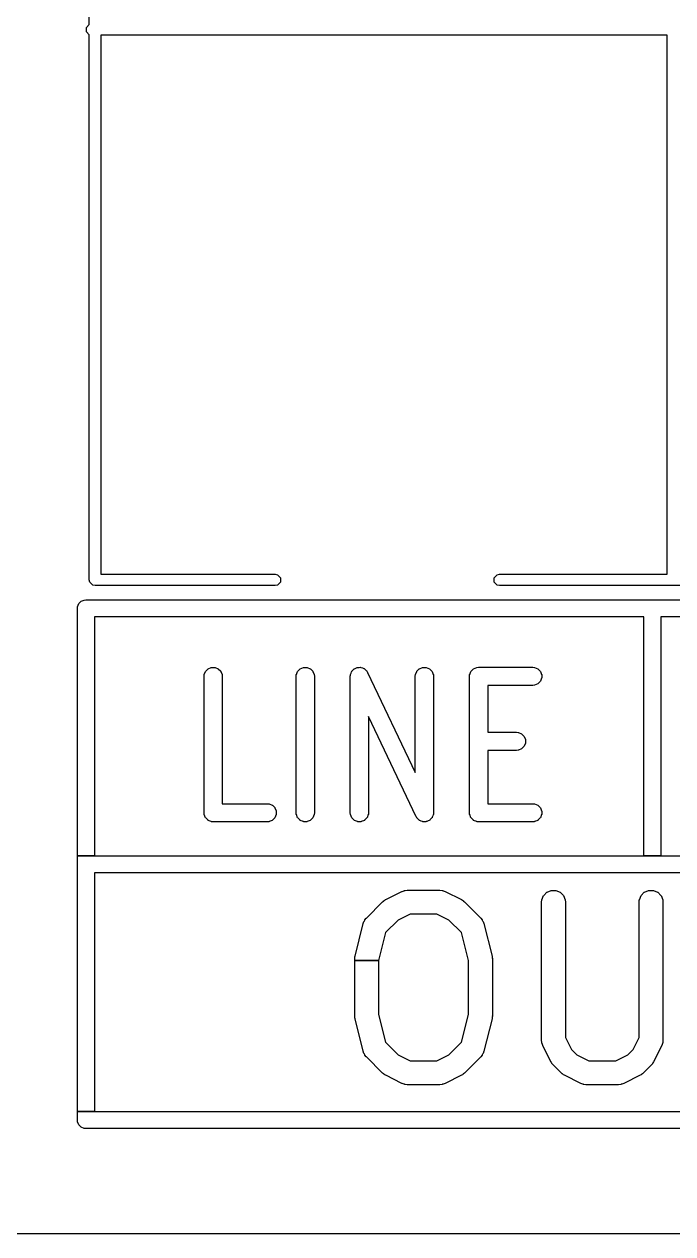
# Model space of a CAD drawing. Header units: millimetres. Extents: x 0 to 98, y 0 to 67.8.
# Drawn here: x 24.96 to 30.66, y 0 to 10.64 of the extents above; entities that cross this region are included whole.
import ezdxf

# ---------------------------------------------------------------- set-up
doc = ezdxf.new("R2010")
doc.units = ezdxf.units.MM
doc.layers.add('Edge.Cuts', color=254, linetype='CONTINUOUS', true_color=0xd0d2cd)

msp = doc.modelspace()

# ---------------------------------------------------------------- linework, layer by layer
at = {"layer": 'Edge.Cuts', "linetype": 'CONTINUOUS'}
for p, q in [((25.53, 10.635328), (25.53, 16.25)), ((25.503806, 10.609134), (25.53, 10.635328)), ((25.503806, 10.570866), (25.503806, 10.609134)), ((25.53, 10.544672), (25.503806, 10.570866)), ((25.53, 5.75), (25.53, 10.544672)), ((30.61, 10.54), (25.63, 10.54)), ((25.63, 10.54), (25.63, 5.8)), ((30.61, 5.8), (30.61, 10.54)), ((25.533806, 5.730866), (25.53, 5.75)), ((25.63, 5.8), (27.164, 5.8)), ((27.164, 5.8), (27.183134, 5.796194)), ((27.183134, 5.796194), (27.210194, 5.769134)), ((27.210194, 5.769134), (27.210194, 5.730866)), ((29.089806, 5.769134), (29.116866, 5.796194)), ((29.089806, 5.730866), (29.089806, 5.769134)), ((29.116866, 5.796194), (29.136, 5.8)), ((29.136, 5.8), (30.61, 5.8)), ((25.560866, 5.703806), (25.533806, 5.730866)), ((25.58, 5.7), (25.560866, 5.703806)), ((27.164, 5.7), (25.58, 5.7)), ((27.183134, 5.703806), (27.164, 5.7)), ((27.210194, 5.730866), (27.183134, 5.703806)), ((29.116866, 5.703806), (29.089806, 5.730866)), ((29.136, 5.7), (29.116866, 5.703806)), ((32.184, 5.7), (29.136, 5.7)), ((25.426441, 5.514632), (25.43764, 5.541668)), ((25.43764, 5.541668), (25.458332, 5.56236)), ((25.458332, 5.56236), (25.485368, 5.573559)), ((25.485368, 5.573559), (25.5, 5.575)), ((25.5, 5.575), (45.82, 5.575)), ((25.425, 5.5), (25.426441, 5.514632)), ((25.425, 3.325), (25.425, 5.5)), ((30.405, 5.425), (25.575, 5.425)), ((25.575, 5.425), (25.575, 3.325)), ((30.405, 3.325), (30.405, 5.425)), ((35.485, 5.425), (30.555, 5.425)), ((30.555, 5.425), (30.555, 3.325)), ((26.539048, 4.902658), (26.539072, 4.903148)), ((26.539048, 3.702658), (26.539048, 4.902658)), ((26.539072, 4.903148), (26.540513, 4.91778)), ((26.540513, 4.91778), (26.54087, 4.919203)), ((26.54087, 4.919203), (26.552069, 4.946239)), ((26.552069, 4.946239), (26.553152, 4.947862)), ((26.553152, 4.947862), (26.573844, 4.968554)), ((26.573844, 4.968554), (26.575467, 4.969637)), ((26.575467, 4.969637), (26.602503, 4.980836)), ((26.602503, 4.980836), (26.604416, 4.981217)), ((26.604416, 4.981217), (26.63368, 4.981217)), ((26.63368, 4.981217), (26.635593, 4.980836)), ((26.635593, 4.980836), (26.662629, 4.969637)), ((26.662629, 4.969637), (26.664252, 4.968554)), ((26.664252, 4.968554), (26.684944, 4.947862)), ((26.684944, 4.947862), (26.686027, 4.946239)), ((26.686027, 4.946239), (26.697226, 4.919203)), ((26.697226, 4.919203), (26.697583, 4.91778)), ((26.697583, 4.91778), (26.699024, 4.903148)), ((26.699024, 4.903148), (26.699048, 4.902658)), ((26.699048, 4.902658), (26.699048, 3.782658)), ((27.348572, 4.902658), (27.348596, 4.903148)), ((27.348572, 3.702658), (27.348572, 4.902658)), ((27.348596, 4.903148), (27.350037, 4.91778)), ((27.350037, 4.91778), (27.350394, 4.919203)), ((27.350394, 4.919203), (27.361593, 4.946239)), ((27.361593, 4.946239), (27.362676, 4.947862)), ((27.362676, 4.947862), (27.383368, 4.968554)), ((27.383368, 4.968554), (27.384991, 4.969637)), ((27.384991, 4.969637), (27.412027, 4.980836)), ((27.412027, 4.980836), (27.41394, 4.981217)), ((27.41394, 4.981217), (27.443204, 4.981217)), ((27.443204, 4.981217), (27.445117, 4.980836)), ((27.445117, 4.980836), (27.472153, 4.969637)), ((27.472153, 4.969637), (27.473776, 4.968554)), ((27.473776, 4.968554), (27.494468, 4.947862)), ((27.494468, 4.947862), (27.495551, 4.946239)), ((27.495551, 4.946239), (27.50675, 4.919203)), ((27.50675, 4.919203), (27.507107, 4.91778)), ((27.507107, 4.91778), (27.508548, 4.903148)), ((27.508548, 4.903148), (27.508572, 4.902658)), ((27.508572, 4.902658), (27.508572, 3.702658)), ((27.824762, 4.902658), (27.824786, 4.903148)), ((27.824762, 3.702658), (27.824762, 4.902658)), ((27.824786, 4.903148), (27.825629, 4.911714)), ((27.825552, 4.91321), (27.825832, 4.915136)), ((27.825629, 4.911714), (27.825552, 4.91321)), ((27.825832, 4.915136), (27.826017, 4.91566)), ((27.826017, 4.91566), (27.826227, 4.917782)), ((27.826227, 4.917782), (27.826583, 4.919203)), ((27.826583, 4.919203), (27.831405, 4.930848)), ((27.831405, 4.930848), (27.835619, 4.942719)), ((27.835619, 4.942719), (27.836616, 4.944393)), ((27.836616, 4.944393), (27.837358, 4.945218)), ((27.837358, 4.945218), (27.837783, 4.946241)), ((27.837783, 4.946241), (27.838866, 4.947861)), ((27.838866, 4.947861), (27.847779, 4.956776)), ((27.847779, 4.956776), (27.856213, 4.966129)), ((27.856213, 4.966129), (27.857775, 4.967295)), ((27.857775, 4.967295), (27.858777, 4.967773)), ((27.858777, 4.967773), (27.85956, 4.968555)), ((27.85956, 4.968555), (27.86118, 4.969637)), ((27.86118, 4.969637), (27.872811, 4.974457)), ((27.872811, 4.974457), (27.884198, 4.979877)), ((27.884198, 4.979877), (27.886088, 4.980355)), ((27.886088, 4.980355), (27.887192, 4.980413)), ((27.887192, 4.980413), (27.888218, 4.980837)), ((27.888218, 4.980837), (27.89013, 4.981217)), ((27.89013, 4.981217), (27.902738, 4.981217)), ((27.902738, 4.981217), (27.915313, 4.981868)), ((27.915313, 4.981868), (27.917244, 4.981587)), ((27.917244, 4.981587), (27.918287, 4.981217)), ((27.918287, 4.981217), (27.919394, 4.981217)), ((27.919394, 4.981217), (27.921307, 4.980837)), ((27.921307, 4.980837), (27.932956, 4.976013)), ((27.932956, 4.976013), (27.944822, 4.971801)), ((27.944822, 4.971801), (27.946498, 4.970803)), ((27.946498, 4.970803), (27.94732, 4.970062)), ((27.94732, 4.970062), (27.948345, 4.969637)), ((27.948345, 4.969637), (27.949966, 4.968554)), ((27.949966, 4.968554), (27.958878, 4.959642)), ((27.958878, 4.959642), (27.968233, 4.951208)), ((27.968233, 4.951208), (27.969167, 4.950075)), ((27.969167, 4.950075), (27.970262, 4.948258)), ((27.970262, 4.948258), (27.970658, 4.947862)), ((27.970658, 4.947862), (27.971741, 4.946239)), ((27.971741, 4.946239), (27.972312, 4.94486)), ((27.972312, 4.94486), (27.976759, 4.937485)), ((27.976759, 4.937485), (27.976991, 4.937053)), ((27.976991, 4.937053), (28.39619, 4.056735)), ((28.39619, 4.902658), (28.396214, 4.903148)), ((28.39619, 4.056735), (28.39619, 4.902658)), ((28.396214, 4.903148), (28.397655, 4.91778)), ((28.397655, 4.91778), (28.398012, 4.919203)), ((28.398012, 4.919203), (28.409211, 4.946239)), ((28.409211, 4.946239), (28.410294, 4.947862)), ((28.410294, 4.947862), (28.430986, 4.968554)), ((28.430986, 4.968554), (28.432609, 4.969637)), ((28.432609, 4.969637), (28.459645, 4.980836)), ((28.459645, 4.980836), (28.461558, 4.981217)), ((28.461558, 4.981217), (28.490822, 4.981217)), ((28.490822, 4.981217), (28.492735, 4.980836)), ((28.492735, 4.980836), (28.519771, 4.969637)), ((28.519771, 4.969637), (28.521394, 4.968554)), ((28.521394, 4.968554), (28.542086, 4.947862)), ((28.542086, 4.947862), (28.543169, 4.946239)), ((28.543169, 4.946239), (28.554368, 4.919203)), ((28.554368, 4.919203), (28.554725, 4.91778)), ((28.554725, 4.91778), (28.556166, 4.903148)), ((28.556166, 4.903148), (28.55619, 4.902658)), ((28.55619, 4.902658), (28.55619, 3.702658)), ((28.872381, 4.902658), (28.872405, 4.903148)), ((28.872381, 3.702658), (28.872381, 4.902658)), ((28.872405, 4.903148), (28.873846, 4.91778)), ((28.873846, 4.91778), (28.874203, 4.919203)), ((28.874203, 4.919203), (28.885402, 4.946239)), ((28.885402, 4.946239), (28.886485, 4.947862)), ((28.886485, 4.947862), (28.907177, 4.968554)), ((28.907177, 4.968554), (28.9088, 4.969637)), ((28.9088, 4.969637), (28.935836, 4.980836)), ((28.935836, 4.980836), (28.937259, 4.981193)), ((28.937259, 4.981193), (28.951891, 4.982634)), ((28.951891, 4.982634), (28.952381, 4.982658)), ((28.952381, 4.982658), (29.428571, 4.982658)), ((29.428571, 4.982658), (29.429061, 4.982634)), ((29.429061, 4.982634), (29.443693, 4.981193)), ((29.443693, 4.981193), (29.445116, 4.980836)), ((29.445116, 4.980836), (29.472152, 4.969637)), ((29.472152, 4.969637), (29.473775, 4.968554)), ((29.473775, 4.968554), (29.494467, 4.947862)), ((29.494467, 4.947862), (29.49555, 4.946239)), ((29.49555, 4.946239), (29.506749, 4.919203)), ((29.506749, 4.919203), (29.50713, 4.91729)), ((29.50713, 4.91729), (29.50713, 4.888026)), ((29.428571, 4.822658), (29.032381, 4.822658)), ((29.032381, 4.822658), (29.032381, 4.411229)), ((29.429061, 4.822682), (29.428571, 4.822658)), ((29.443693, 4.824123), (29.429061, 4.822682)), ((29.445116, 4.82448), (29.443693, 4.824123)), ((29.472152, 4.835679), (29.445116, 4.82448)), ((29.473775, 4.836762), (29.472152, 4.835679)), ((29.494467, 4.857454), (29.473775, 4.836762)), ((29.49555, 4.859077), (29.494467, 4.857454)), ((29.506749, 4.886113), (29.49555, 4.859077)), ((29.50713, 4.888026), (29.506749, 4.886113)), ((28.403962, 3.668263), (27.984762, 4.548583)), ((27.984762, 4.548583), (27.984762, 3.702658)), ((29.032381, 4.411229), (29.285714, 4.411229)), ((29.285714, 4.411229), (29.286204, 4.411205)), ((29.286204, 4.411205), (29.300836, 4.409764)), ((29.300836, 4.409764), (29.302259, 4.409407)), ((29.302259, 4.409407), (29.329295, 4.398208)), ((29.329295, 4.398208), (29.330918, 4.397125)), ((29.330918, 4.397125), (29.35161, 4.376433)), ((29.35161, 4.376433), (29.352693, 4.37481)), ((29.352693, 4.37481), (29.363892, 4.347774)), ((29.329295, 4.26425), (29.302259, 4.253051)), ((29.330918, 4.265333), (29.329295, 4.26425)), ((29.35161, 4.286025), (29.330918, 4.265333)), ((29.352693, 4.287648), (29.35161, 4.286025)), ((29.363892, 4.314684), (29.352693, 4.287648)), ((29.363892, 4.347774), (29.364273, 4.345861)), ((29.364273, 4.316597), (29.363892, 4.314684)), ((29.364273, 4.345861), (29.364273, 4.316597)), ((29.285714, 4.251229), (29.032381, 4.251229)), ((29.032381, 4.251229), (29.032381, 3.782658)), ((29.286204, 4.251253), (29.285714, 4.251229)), ((29.300836, 4.252694), (29.286204, 4.251253)), ((29.302259, 4.253051), (29.300836, 4.252694)), ((26.699048, 3.782658), (27.095238, 3.782658)), ((27.095238, 3.782658), (27.095728, 3.782634)), ((27.095728, 3.782634), (27.11036, 3.781193)), ((27.11036, 3.781193), (27.111783, 3.780836)), ((27.111783, 3.780836), (27.138819, 3.769637)), ((27.138819, 3.769637), (27.140442, 3.768554)), ((27.140442, 3.768554), (27.161134, 3.747862)), ((27.161134, 3.747862), (27.162217, 3.746239)), ((27.162217, 3.746239), (27.173416, 3.719203)), ((29.032381, 3.782658), (29.428571, 3.782658)), ((29.428571, 3.782658), (29.429061, 3.782634)), ((29.429061, 3.782634), (29.443693, 3.781193)), ((29.443693, 3.781193), (29.445116, 3.780836)), ((29.445116, 3.780836), (29.472152, 3.769637)), ((29.472152, 3.769637), (29.473775, 3.768554)), ((29.473775, 3.768554), (29.494467, 3.747862)), ((29.494467, 3.747862), (29.49555, 3.746239)), ((29.49555, 3.746239), (29.506749, 3.719203)), ((26.539072, 3.702168), (26.539048, 3.702658)), ((26.540513, 3.687536), (26.539072, 3.702168)), ((26.54087, 3.686113), (26.540513, 3.687536)), ((26.552069, 3.659077), (26.54087, 3.686113)), ((26.553152, 3.657454), (26.552069, 3.659077)), ((26.573844, 3.636762), (26.553152, 3.657454)), ((26.575467, 3.635679), (26.573844, 3.636762)), ((26.602503, 3.62448), (26.575467, 3.635679)), ((26.603926, 3.624123), (26.602503, 3.62448)), ((26.618558, 3.622682), (26.603926, 3.624123)), ((26.619048, 3.622658), (26.618558, 3.622682)), ((27.095238, 3.622658), (26.619048, 3.622658)), ((27.095728, 3.622682), (27.095238, 3.622658)), ((27.11036, 3.624123), (27.095728, 3.622682)), ((27.111783, 3.62448), (27.11036, 3.624123)), ((27.138819, 3.635679), (27.111783, 3.62448)), ((27.140442, 3.636762), (27.138819, 3.635679)), ((27.161134, 3.657454), (27.140442, 3.636762)), ((27.162217, 3.659077), (27.161134, 3.657454)), ((27.173416, 3.686113), (27.162217, 3.659077)), ((27.173416, 3.719203), (27.173797, 3.71729)), ((27.173797, 3.688026), (27.173416, 3.686113)), ((27.173797, 3.71729), (27.173797, 3.688026)), ((27.348596, 3.702168), (27.348572, 3.702658)), ((27.350037, 3.687536), (27.348596, 3.702168)), ((27.350394, 3.686113), (27.350037, 3.687536)), ((27.361593, 3.659077), (27.350394, 3.686113)), ((27.362676, 3.657454), (27.361593, 3.659077)), ((27.383368, 3.636762), (27.362676, 3.657454)), ((27.384991, 3.635679), (27.383368, 3.636762)), ((27.412027, 3.62448), (27.384991, 3.635679)), ((27.41394, 3.624099), (27.412027, 3.62448)), ((27.443204, 3.624099), (27.41394, 3.624099)), ((27.445117, 3.62448), (27.443204, 3.624099)), ((27.472153, 3.635679), (27.445117, 3.62448)), ((27.473776, 3.636762), (27.472153, 3.635679)), ((27.494468, 3.657454), (27.473776, 3.636762)), ((27.495551, 3.659077), (27.494468, 3.657454)), ((27.50675, 3.686113), (27.495551, 3.659077)), ((27.507107, 3.687536), (27.50675, 3.686113)), ((27.508548, 3.702168), (27.507107, 3.687536)), ((27.508572, 3.702658), (27.508548, 3.702168)), ((27.824786, 3.702168), (27.824762, 3.702658)), ((27.826227, 3.687536), (27.824786, 3.702168)), ((27.826584, 3.686113), (27.826227, 3.687536)), ((27.837783, 3.659077), (27.826584, 3.686113)), ((27.838866, 3.657454), (27.837783, 3.659077)), ((27.859558, 3.636762), (27.838866, 3.657454)), ((27.861181, 3.635679), (27.859558, 3.636762)), ((27.888217, 3.62448), (27.861181, 3.635679)), ((27.89013, 3.624099), (27.888217, 3.62448)), ((27.919394, 3.624099), (27.89013, 3.624099)), ((27.921307, 3.62448), (27.919394, 3.624099)), ((27.948343, 3.635679), (27.921307, 3.62448)), ((27.949966, 3.636762), (27.948343, 3.635679)), ((27.970658, 3.657454), (27.949966, 3.636762)), ((27.971741, 3.659077), (27.970658, 3.657454)), ((27.98294, 3.686113), (27.971741, 3.659077)), ((27.983297, 3.687536), (27.98294, 3.686113)), ((27.984738, 3.702168), (27.983297, 3.687536)), ((27.984762, 3.702658), (27.984738, 3.702168)), ((28.404194, 3.667832), (28.403962, 3.668263)), ((28.408634, 3.660467), (28.404194, 3.667832)), ((28.409211, 3.659075), (28.408634, 3.660467)), ((28.410294, 3.657454), (28.409211, 3.659075)), ((28.410686, 3.657062), (28.410294, 3.657454)), ((28.411785, 3.65524), (28.410686, 3.657062)), ((28.412719, 3.654108), (28.411785, 3.65524)), ((28.422072, 3.645676), (28.412719, 3.654108)), ((28.430986, 3.636762), (28.422072, 3.645676)), ((28.432609, 3.635679), (28.430986, 3.636762)), ((28.433629, 3.635257), (28.432609, 3.635679)), ((28.434454, 3.634513), (28.433629, 3.635257)), ((28.43613, 3.633515), (28.434454, 3.634513)), ((28.448011, 3.629299), (28.43613, 3.633515)), ((28.459645, 3.62448), (28.448011, 3.629299)), ((28.461558, 3.624099), (28.459645, 3.62448)), ((28.462665, 3.624099), (28.461558, 3.624099)), ((28.463708, 3.623729), (28.462665, 3.624099)), ((28.465638, 3.623448), (28.463708, 3.623729)), ((28.478221, 3.624099), (28.465638, 3.623448)), ((28.490822, 3.624099), (28.478221, 3.624099)), ((28.492737, 3.62448), (28.490822, 3.624099)), ((28.493758, 3.624904), (28.492737, 3.62448)), ((28.494861, 3.62496), (28.493758, 3.624904)), ((28.496755, 3.625439), (28.494861, 3.62496)), ((28.508146, 3.630865), (28.496755, 3.625439)), ((28.519771, 3.635679), (28.508146, 3.630865)), ((28.521395, 3.636764), (28.519771, 3.635679)), ((28.522175, 3.637545), (28.521395, 3.636764)), ((28.523174, 3.63802), (28.522175, 3.637545)), ((28.52474, 3.639187), (28.523174, 3.63802)), ((28.533181, 3.648552), (28.52474, 3.639187)), ((28.542085, 3.657454), (28.533181, 3.648552)), ((28.54317, 3.659078), (28.542085, 3.657454)), ((28.543592, 3.6601), (28.54317, 3.659078)), ((28.544334, 3.660921), (28.543592, 3.6601)), ((28.545333, 3.662598), (28.544334, 3.660921)), ((28.549546, 3.674474), (28.545333, 3.662598)), ((28.554368, 3.686112), (28.549546, 3.674474)), ((28.554725, 3.687536), (28.554368, 3.686112)), ((28.554933, 3.689651), (28.554725, 3.687536)), ((28.555119, 3.690174), (28.554933, 3.689651)), ((28.5554, 3.692109), (28.555119, 3.690174)), ((28.556166, 3.702167), (28.555321, 3.693606)), ((28.555321, 3.693606), (28.5554, 3.692109)), ((28.55619, 3.702658), (28.556166, 3.702167)), ((28.872405, 3.702168), (28.872381, 3.702658)), ((28.873846, 3.687536), (28.872405, 3.702168)), ((28.874203, 3.686113), (28.873846, 3.687536)), ((28.885402, 3.659077), (28.874203, 3.686113)), ((28.886485, 3.657454), (28.885402, 3.659077)), ((28.907177, 3.636762), (28.886485, 3.657454)), ((28.9088, 3.635679), (28.907177, 3.636762)), ((28.935836, 3.62448), (28.9088, 3.635679)), ((28.937259, 3.624123), (28.935836, 3.62448)), ((28.951891, 3.622682), (28.937259, 3.624123)), ((28.952381, 3.622658), (28.951891, 3.622682)), ((29.428571, 3.622658), (28.952381, 3.622658)), ((29.429061, 3.622682), (29.428571, 3.622658)), ((29.443693, 3.624123), (29.429061, 3.622682)), ((29.445116, 3.62448), (29.443693, 3.624123)), ((29.472152, 3.635679), (29.445116, 3.62448)), ((29.473775, 3.636762), (29.472152, 3.635679)), ((29.494467, 3.657454), (29.473775, 3.636762)), ((29.49555, 3.659077), (29.494467, 3.657454)), ((29.506749, 3.686113), (29.49555, 3.659077)), ((29.506749, 3.719203), (29.50713, 3.71729)), ((29.50713, 3.688026), (29.506749, 3.686113)), ((29.50713, 3.71729), (29.50713, 3.688026)), ((25.425, 1.075), (25.425, 3.325)), ((25.425, 3.325), (25.575, 3.325)), ((25.575, 3.325), (25.425, 3.325)), ((25.575, 3.325), (30.405, 3.325)), ((30.405, 3.325), (30.555, 3.325)), ((30.555, 3.325), (30.405, 3.325)), ((30.555, 3.325), (35.485, 3.325)), ((35.485, 3.175), (25.575, 3.175)), ((25.575, 3.175), (25.575, 1.075)), ((28.135899, 2.938958), (28.278756, 3.010387)), ((28.278756, 3.010387), (28.279205, 3.010585)), ((28.279205, 3.010585), (28.297514, 3.017591)), ((28.297514, 3.017591), (28.298946, 3.017908)), ((28.298946, 3.017908), (28.301717, 3.018106)), ((28.301717, 3.018106), (28.304292, 3.019171)), ((28.304292, 3.019171), (28.305715, 3.019527)), ((28.305715, 3.019527), (28.325224, 3.021448)), ((28.325224, 3.021448), (28.325714, 3.021472)), ((28.325714, 3.021472), (28.611428, 3.021472)), ((28.611428, 3.021472), (28.611918, 3.021448)), ((28.611918, 3.021448), (28.631427, 3.019527)), ((28.631427, 3.019527), (28.63285, 3.01917)), ((28.63285, 3.01917), (28.63542, 3.018106)), ((28.63542, 3.018106), (28.638196, 3.017908)), ((28.638196, 3.017908), (28.639628, 3.017591)), ((28.639628, 3.017591), (28.657937, 3.010585)), ((28.657937, 3.010585), (28.658386, 3.010387)), ((28.658386, 3.010387), (28.801242, 2.938958)), ((29.524745, 2.975565), (29.552335, 3.003155)), ((29.552335, 3.003155), (29.553958, 3.004238)), ((29.553958, 3.004238), (29.590006, 3.01917)), ((29.590006, 3.01917), (29.591919, 3.019551)), ((29.591919, 3.019551), (29.630937, 3.019551)), ((29.630937, 3.019551), (29.63285, 3.01917)), ((29.63285, 3.01917), (29.668898, 3.004238)), ((29.668898, 3.004238), (29.670521, 3.003155)), ((29.670521, 3.003155), (29.698111, 2.975565)), ((30.381888, 2.975565), (30.409478, 3.003155)), ((30.409478, 3.003155), (30.411101, 3.004238)), ((30.411101, 3.004238), (30.447149, 3.01917)), ((30.447149, 3.01917), (30.449062, 3.019551)), ((30.449062, 3.019551), (30.48808, 3.019551)), ((30.48808, 3.019551), (30.489993, 3.01917)), ((30.489993, 3.01917), (30.526041, 3.004238)), ((30.526041, 3.004238), (30.527664, 3.003155)), ((30.527664, 3.003155), (30.555254, 2.975565)), ((27.965753, 2.776433), (28.108611, 2.91929)), ((28.108611, 2.91929), (28.108975, 2.919619)), ((28.108975, 2.919619), (28.116313, 2.925643)), ((28.116313, 2.925643), (28.117769, 2.92732)), ((28.117769, 2.92732), (28.11888, 2.928274)), ((28.11888, 2.928274), (28.121629, 2.930006)), ((28.121629, 2.930006), (28.124129, 2.932056)), ((28.124129, 2.932056), (28.125385, 2.932809)), ((28.125385, 2.932809), (28.12743, 2.933658)), ((28.12743, 2.933658), (28.135472, 2.938718)), ((28.135472, 2.938718), (28.135899, 2.938958)), ((28.801242, 2.938958), (28.801669, 2.938718)), ((28.801669, 2.938718), (28.80971, 2.933657)), ((28.80971, 2.933657), (28.811756, 2.932809)), ((28.811756, 2.932809), (28.813014, 2.932055)), ((28.813014, 2.932055), (28.815515, 2.930003)), ((28.815515, 2.930003), (28.818261, 2.928274)), ((28.818261, 2.928274), (28.819374, 2.927319)), ((28.819374, 2.927319), (28.820827, 2.925643)), ((28.820827, 2.925643), (28.828168, 2.919619)), ((28.828168, 2.919619), (28.828532, 2.91929)), ((28.828532, 2.91929), (28.971388, 2.776433)), ((29.506428, 2.916472), (29.506452, 2.916962)), ((29.506428, 1.702186), (29.506428, 2.916472)), ((29.506452, 2.916962), (29.508373, 2.936471)), ((29.508373, 2.936471), (29.50873, 2.937894)), ((29.50873, 2.937894), (29.523662, 2.973942)), ((29.523662, 2.973942), (29.524745, 2.975565)), ((29.698111, 2.975565), (29.699194, 2.973942)), ((29.699194, 2.973942), (29.714126, 2.937894)), ((29.714126, 2.937894), (29.714483, 2.936471)), ((29.714483, 2.936471), (29.716404, 2.916962)), ((29.716404, 2.916962), (29.716428, 2.916472)), ((29.716428, 2.916472), (29.716428, 1.726975)), ((30.363571, 2.916472), (30.363595, 2.916962)), ((30.363571, 1.726974), (30.363571, 2.916472)), ((30.363595, 2.916962), (30.365516, 2.936471)), ((30.365516, 2.936471), (30.365873, 2.937894)), ((30.365873, 2.937894), (30.380805, 2.973942)), ((30.380805, 2.973942), (30.381888, 2.975565)), ((30.555254, 2.975565), (30.556337, 2.973942)), ((30.556337, 2.973942), (30.571269, 2.937894)), ((30.571269, 2.937894), (30.571626, 2.936471)), ((30.571626, 2.936471), (30.573547, 2.916962)), ((30.573547, 2.916962), (30.573571, 2.916472)), ((30.573571, 2.916472), (30.573571, 1.702186)), ((27.952987, 2.760916), (27.965424, 2.776069)), ((27.965424, 2.776069), (27.965753, 2.776433)), ((28.350501, 2.811472), (28.245054, 2.758749)), ((28.58664, 2.811472), (28.350501, 2.811472)), ((28.692085, 2.75875), (28.58664, 2.811472)), ((28.971388, 2.776433), (28.971717, 2.776069)), ((28.971717, 2.776069), (28.984154, 2.760916)), ((27.866706, 2.441938), (27.938134, 2.727652)), ((27.938134, 2.727652), (27.938276, 2.728121)), ((27.938276, 2.728121), (27.944871, 2.746582)), ((27.944871, 2.746582), (27.945562, 2.747876)), ((27.945562, 2.747876), (27.949622, 2.753358)), ((27.949622, 2.753358), (27.952233, 2.759658)), ((27.952233, 2.759658), (27.952987, 2.760916)), ((28.245054, 2.758749), (28.13481, 2.648505)), ((28.80233, 2.648505), (28.692085, 2.75875)), ((28.984154, 2.760916), (28.984908, 2.759657)), ((28.984908, 2.759657), (28.987516, 2.753359)), ((28.987516, 2.753359), (28.991578, 2.747877)), ((28.991578, 2.747877), (28.99227, 2.746582)), ((28.99227, 2.746582), (28.998865, 2.728122)), ((28.998865, 2.728122), (28.999007, 2.727653)), ((28.999007, 2.727653), (29.070436, 2.441939)), ((28.13481, 2.648505), (28.073571, 2.403548)), ((28.863571, 2.403546), (28.80233, 2.648505)), ((27.863571, 2.416472), (27.863595, 2.416962)), ((27.863571, 2.403548), (27.863571, 2.416472)), ((27.863571, 1.916472), (27.863571, 2.403548)), ((27.863571, 2.403548), (28.073571, 2.403548)), ((28.073571, 2.403548), (27.863571, 2.403548)), ((27.863595, 2.416962), (27.863869, 2.419749)), ((27.863743, 2.422064), (27.864803, 2.429235)), ((27.863743, 2.420597), (27.863743, 2.422064)), ((27.863869, 2.419749), (27.863743, 2.420597)), ((27.864803, 2.429235), (27.865516, 2.436471)), ((27.865516, 2.436471), (27.865872, 2.437893)), ((27.865872, 2.437893), (27.866201, 2.438689)), ((27.866201, 2.438689), (27.866611, 2.441457)), ((27.866611, 2.441457), (27.866706, 2.441938)), ((28.073571, 2.403548), (28.073571, 1.929398)), ((28.863571, 1.9294), (28.863571, 2.403546)), ((29.070436, 2.441939), (29.070531, 2.441457)), ((29.070531, 2.441457), (29.07094, 2.438687)), ((29.07094, 2.438687), (29.071269, 2.437894)), ((29.071269, 2.437894), (29.071626, 2.436471)), ((29.071626, 2.436471), (29.072337, 2.429241)), ((29.072337, 2.429241), (29.073399, 2.422066)), ((29.073398, 2.420595), (29.073271, 2.419751)), ((29.073271, 2.419751), (29.073547, 2.416963)), ((29.073399, 2.422066), (29.073398, 2.420595)), ((29.073547, 2.416963), (29.073571, 2.416472)), ((29.073571, 2.416472), (29.073571, 1.916472)), ((27.863595, 1.915982), (27.863571, 1.916472)), ((27.863869, 1.913197), (27.863595, 1.915982)), ((28.073571, 1.929398), (28.13481, 1.684441)), ((28.80233, 1.684441), (28.863571, 1.9294)), ((29.073547, 1.915981), (29.073271, 1.913194)), ((29.073571, 1.916472), (29.073547, 1.915981)), ((27.863743, 1.912347), (27.863869, 1.913197)), ((27.863743, 1.91088), (27.863743, 1.912347)), ((27.864803, 1.903711), (27.863743, 1.91088)), ((27.865516, 1.896473), (27.864803, 1.903711)), ((27.865873, 1.89505), (27.865516, 1.896473)), ((27.866201, 1.894258), (27.865873, 1.89505)), ((27.866611, 1.891487), (27.866201, 1.894258)), ((27.866706, 1.891006), (27.866611, 1.891487)), ((27.938134, 1.605292), (27.866706, 1.891006)), ((29.070436, 1.891005), (28.999007, 1.605291)), ((29.070531, 1.891487), (29.070436, 1.891005)), ((29.07094, 1.894255), (29.070531, 1.891487)), ((29.071269, 1.895048), (29.07094, 1.894255)), ((29.071626, 1.896473), (29.071269, 1.895048)), ((29.072337, 1.903705), (29.071626, 1.896473)), ((29.073399, 1.910878), (29.072337, 1.903705)), ((29.073271, 1.913194), (29.073398, 1.912349)), ((29.073398, 1.912349), (29.073399, 1.910878)), ((29.506452, 1.701696), (29.506428, 1.702186)), ((29.716428, 1.726975), (29.76915, 1.62153)), ((30.310849, 1.621531), (30.363571, 1.726974)), ((30.573571, 1.702186), (30.573547, 1.701696)), ((27.938276, 1.604823), (27.938134, 1.605292)), ((27.944871, 1.586362), (27.938276, 1.604823)), ((28.13481, 1.684441), (28.245056, 1.574195)), ((28.692084, 1.574195), (28.80233, 1.684441)), ((28.998865, 1.604822), (28.99227, 1.586362)), ((28.999007, 1.605291), (28.998865, 1.604822)), ((29.508373, 1.682187), (29.506452, 1.701696)), ((29.50873, 1.680764), (29.508373, 1.682187)), ((29.509794, 1.678194), (29.50873, 1.680764)), ((29.509992, 1.675418), (29.509794, 1.678194)), ((29.510309, 1.673986), (29.509992, 1.675418)), ((29.517315, 1.655677), (29.510309, 1.673986)), ((29.517513, 1.655228), (29.517315, 1.655677)), ((29.588942, 1.512372), (29.517513, 1.655228)), ((29.76915, 1.62153), (29.816486, 1.574194)), ((30.263512, 1.574194), (30.310849, 1.621531)), ((30.562486, 1.655229), (30.491058, 1.512372)), ((30.562684, 1.655678), (30.562486, 1.655229)), ((30.56969, 1.673987), (30.562684, 1.655678)), ((30.570007, 1.67542), (30.56969, 1.673987)), ((30.570203, 1.678193), (30.570007, 1.67542)), ((30.571269, 1.680763), (30.570203, 1.678193)), ((30.571626, 1.682187), (30.571269, 1.680763)), ((30.573547, 1.701696), (30.571626, 1.682187)), ((27.945562, 1.585068), (27.944871, 1.586362)), ((27.949622, 1.579587), (27.945562, 1.585068)), ((27.952233, 1.573287), (27.949622, 1.579587)), ((27.952987, 1.572029), (27.952233, 1.573287)), ((27.965423, 1.556875), (27.952987, 1.572029)), ((27.965752, 1.556511), (27.965423, 1.556875)), ((28.108611, 1.413653), (27.965752, 1.556511)), ((28.245056, 1.574195), (28.350501, 1.521472)), ((28.350501, 1.521472), (28.586641, 1.521472)), ((28.586641, 1.521472), (28.692084, 1.574195)), ((28.971389, 1.556512), (28.828532, 1.413654)), ((28.971718, 1.556876), (28.971389, 1.556512)), ((28.984154, 1.572029), (28.971718, 1.556876)), ((28.984908, 1.573288), (28.984154, 1.572029)), ((28.987516, 1.579587), (28.984908, 1.573288)), ((28.991578, 1.585067), (28.987516, 1.579587)), ((28.99227, 1.586362), (28.991578, 1.585067)), ((29.589182, 1.511945), (29.588942, 1.512372)), ((29.594243, 1.503904), (29.589182, 1.511945)), ((29.595091, 1.501858), (29.594243, 1.503904)), ((29.595845, 1.5006), (29.595091, 1.501858)), ((29.597897, 1.498099), (29.595845, 1.5006)), ((29.599626, 1.495353), (29.597897, 1.498099)), ((29.600581, 1.49424), (29.599626, 1.495353)), ((29.602257, 1.492787), (29.600581, 1.49424)), ((29.608281, 1.485446), (29.602257, 1.492787)), ((29.816486, 1.574194), (29.92193, 1.521472)), ((29.92193, 1.521472), (30.15807, 1.521472)), ((30.15807, 1.521472), (30.263512, 1.574194)), ((30.477744, 1.49279), (30.471719, 1.485446)), ((30.479418, 1.49424), (30.477744, 1.49279)), ((30.480375, 1.495355), (30.479418, 1.49424)), ((30.482101, 1.498098), (30.480375, 1.495355)), ((30.484155, 1.5006), (30.482101, 1.498098)), ((30.48491, 1.50186), (30.484155, 1.5006)), ((30.485757, 1.503909), (30.48491, 1.50186)), ((30.490817, 1.511944), (30.485757, 1.503909)), ((30.491058, 1.512372), (30.490817, 1.511944)), ((28.108975, 1.413324), (28.108611, 1.413653)), ((28.116316, 1.407299), (28.108975, 1.413324)), ((28.11777, 1.405623), (28.116316, 1.407299)), ((28.118883, 1.404668), (28.11777, 1.405623)), ((28.121625, 1.402942), (28.118883, 1.404668)), ((28.124128, 1.400888), (28.121625, 1.402942)), ((28.125387, 1.400133), (28.124128, 1.400888)), ((28.127437, 1.399285), (28.125387, 1.400133)), ((28.135472, 1.394226), (28.127437, 1.399285)), ((28.1359, 1.393985), (28.135472, 1.394226)), ((28.278757, 1.322557), (28.1359, 1.393985)), ((28.801242, 1.393985), (28.658385, 1.322557)), ((28.80167, 1.394226), (28.801242, 1.393985)), ((28.809705, 1.399285), (28.80167, 1.394226)), ((28.811755, 1.400133), (28.809705, 1.399285)), ((28.813016, 1.400889), (28.811755, 1.400133)), ((28.815518, 1.402945), (28.813016, 1.400889)), ((28.818259, 1.404668), (28.815518, 1.402945)), ((28.819375, 1.405625), (28.818259, 1.404668)), ((28.820828, 1.407302), (28.819375, 1.405625)), ((28.828168, 1.413325), (28.820828, 1.407302)), ((28.828532, 1.413654), (28.828168, 1.413325)), ((29.60861, 1.485082), (29.608281, 1.485446)), ((29.680039, 1.413653), (29.60861, 1.485082)), ((29.680403, 1.413324), (29.680039, 1.413653)), ((29.687742, 1.407301), (29.680403, 1.413324)), ((29.689197, 1.405624), (29.687742, 1.407301)), ((29.690311, 1.404669), (29.689197, 1.405624)), ((29.693051, 1.402944), (29.690311, 1.404669)), ((29.695557, 1.400888), (29.693051, 1.402944)), ((29.696816, 1.400133), (29.695557, 1.400888)), ((29.698866, 1.399285), (29.696816, 1.400133)), ((29.706901, 1.394226), (29.698866, 1.399285)), ((29.707329, 1.393985), (29.706901, 1.394226)), ((29.850186, 1.322557), (29.707329, 1.393985)), ((30.372671, 1.393985), (30.229814, 1.322557)), ((30.373099, 1.394226), (30.372671, 1.393985)), ((30.381136, 1.399286), (30.373099, 1.394226)), ((30.383183, 1.400133), (30.381136, 1.399286)), ((30.384444, 1.400889), (30.383183, 1.400133)), ((30.386941, 1.40294), (30.384444, 1.400889)), ((30.389689, 1.404668), (30.386941, 1.40294)), ((30.390804, 1.405625), (30.389689, 1.404668)), ((30.392257, 1.407302), (30.390804, 1.405625)), ((30.399597, 1.413324), (30.392257, 1.407302)), ((30.399961, 1.413653), (30.399597, 1.413324)), ((30.47139, 1.485082), (30.399961, 1.413653)), ((30.471719, 1.485446), (30.47139, 1.485082)), ((28.279206, 1.322359), (28.278757, 1.322557)), ((28.297515, 1.315353), (28.279206, 1.322359)), ((28.298948, 1.315036), (28.297515, 1.315353)), ((28.301719, 1.31484), (28.298948, 1.315036)), ((28.304291, 1.313774), (28.301719, 1.31484)), ((28.305715, 1.313417), (28.304291, 1.313774)), ((28.325224, 1.311496), (28.305715, 1.313417)), ((28.325714, 1.311472), (28.325224, 1.311496)), ((28.611428, 1.311472), (28.325714, 1.311472)), ((28.611918, 1.311496), (28.611428, 1.311472)), ((28.631427, 1.313417), (28.611918, 1.311496)), ((28.632851, 1.313774), (28.631427, 1.313417)), ((28.635421, 1.31484), (28.632851, 1.313774)), ((28.638194, 1.315036), (28.635421, 1.31484)), ((28.639628, 1.315353), (28.638194, 1.315036)), ((28.657936, 1.322359), (28.639628, 1.315353)), ((28.658385, 1.322557), (28.657936, 1.322359)), ((29.850635, 1.322359), (29.850186, 1.322557)), ((29.868944, 1.315353), (29.850635, 1.322359)), ((29.870377, 1.315036), (29.868944, 1.315353)), ((29.873148, 1.31484), (29.870377, 1.315036)), ((29.87572, 1.313774), (29.873148, 1.31484)), ((29.877144, 1.313417), (29.87572, 1.313774)), ((29.896653, 1.311496), (29.877144, 1.313417)), ((29.897143, 1.311472), (29.896653, 1.311496)), ((30.182857, 1.311472), (29.897143, 1.311472)), ((30.183347, 1.311496), (30.182857, 1.311472)), ((30.202856, 1.313417), (30.183347, 1.311496)), ((30.20428, 1.313774), (30.202856, 1.313417)), ((30.20685, 1.31484), (30.20428, 1.313774)), ((30.209623, 1.315036), (30.20685, 1.31484)), ((30.211057, 1.315353), (30.209623, 1.315036)), ((30.229365, 1.322359), (30.211057, 1.315353)), ((30.229814, 1.322557), (30.229365, 1.322359)), ((25.425, 1), (25.425, 1.075)), ((25.425, 1.075), (25.575, 1.075)), ((25.575, 1.075), (25.425, 1.075)), ((25.575, 1.075), (35.485, 1.075)), ((25.426441, 0.985368), (25.425, 1)), ((25.43764, 0.958332), (25.426441, 0.985368)), ((25.458332, 0.93764), (25.43764, 0.958332)), ((25.485368, 0.926441), (25.458332, 0.93764)), ((25.5, 0.925), (25.485368, 0.926441)), ((45.82, 0.925), (25.5, 0.925)), ((98, 0), (0, 0))]:
    msp.add_line(p, q, dxfattribs=at)

doc.saveas('drawing.dxf')
